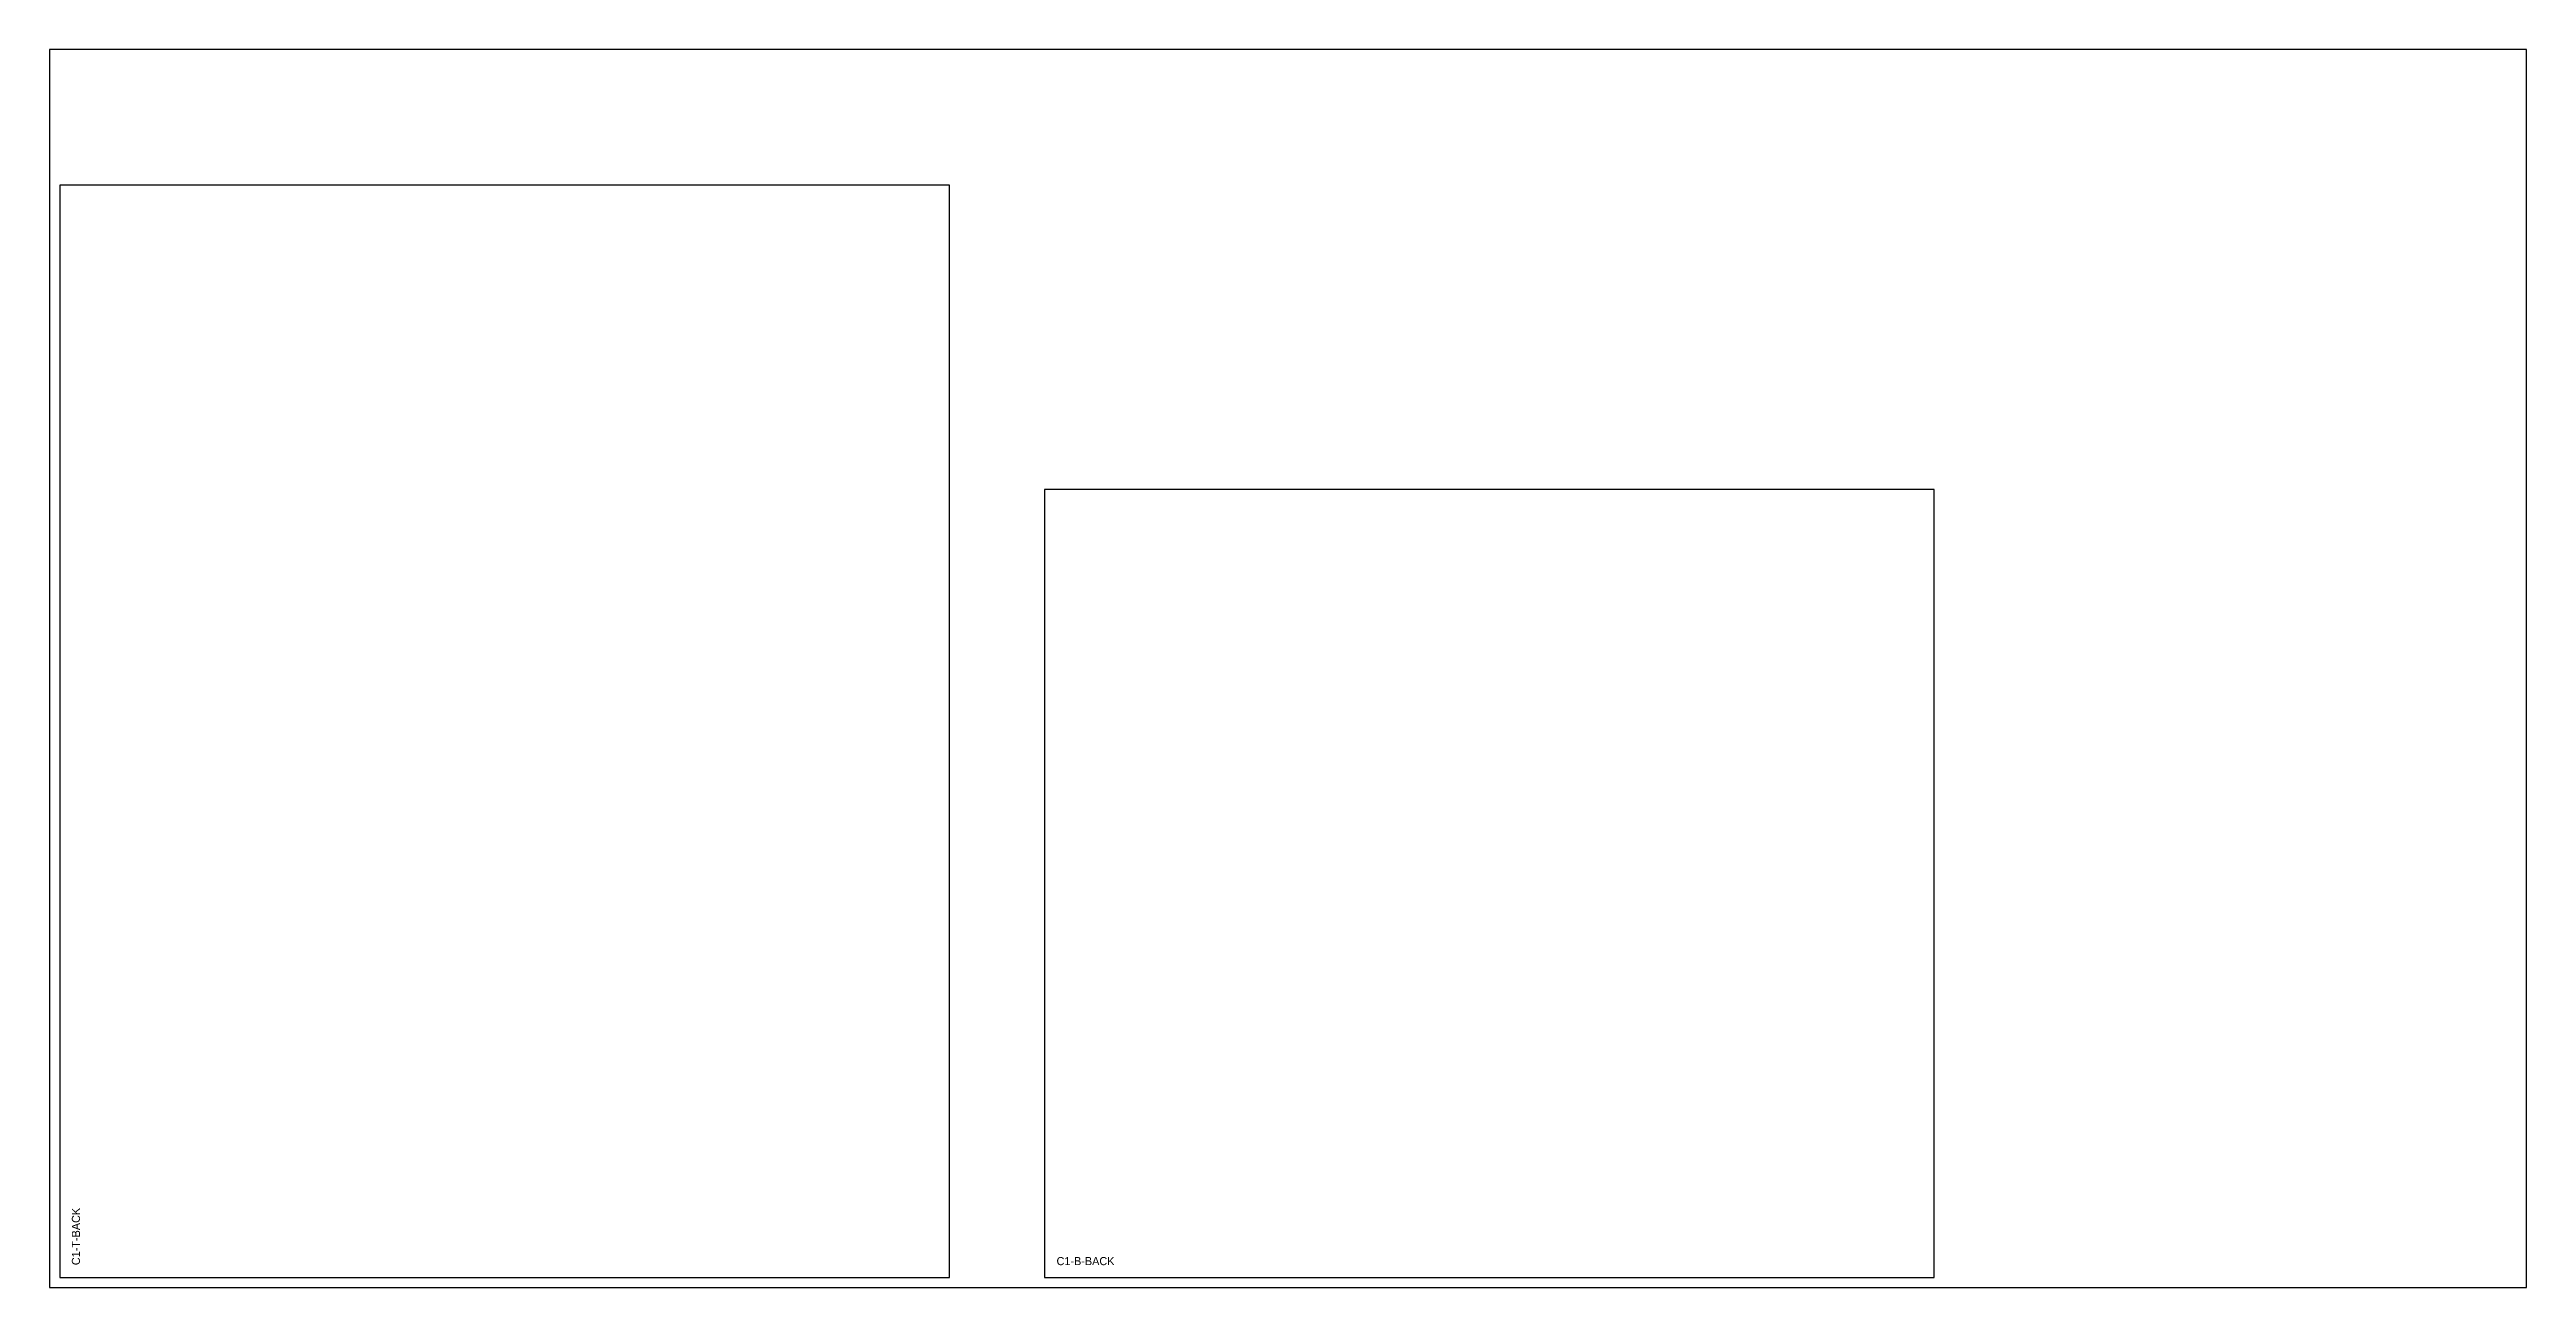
# Model space of a CAD drawing. Header units: millimetres. Extents: x 0 to 2440, y 0 to 1220.
import ezdxf

# ---------------------------------------------------------------- set-up
doc = ezdxf.new("R2010")
doc.units = ezdxf.units.MM
for name, color, linetype in [('LABEL', 8, 'CONTINUOUS'), ('OUTLINE', 7, 'CONTINUOUS'), ('SHEET', 8, 'CONTINUOUS')]:
    doc.layers.add(name, color=color, linetype=linetype)

msp = doc.modelspace()

# ---------------------------------------------------------------- linework, layer by layer
at = {"layer": 'OUTLINE'}
for points in [[(10, 10), (886.4, 10), (886.4, 1086.4), (10, 1086.4)], [(980, 10), (1856.4, 10), (1856.4, 786.4), (980, 786.4)]]:
    msp.add_lwpolyline(points, close=True, dxfattribs=at)
at = {"layer": 'SHEET'}
msp.add_lwpolyline([(0, 0), (2440, 0), (2440, 1220), (0, 1220)], close=True, dxfattribs=at)

# ---------------------------------------------------------------- texts
at = {"layer": 'LABEL'}
msp.add_text('C1-T-BACK', height=8, rotation=90, dxfattribs=at).set_placement((30, 22))
msp.add_text('C1-B-BACK', height=8, dxfattribs=at).set_placement((992, 22))

doc.saveas('drawing.dxf')
